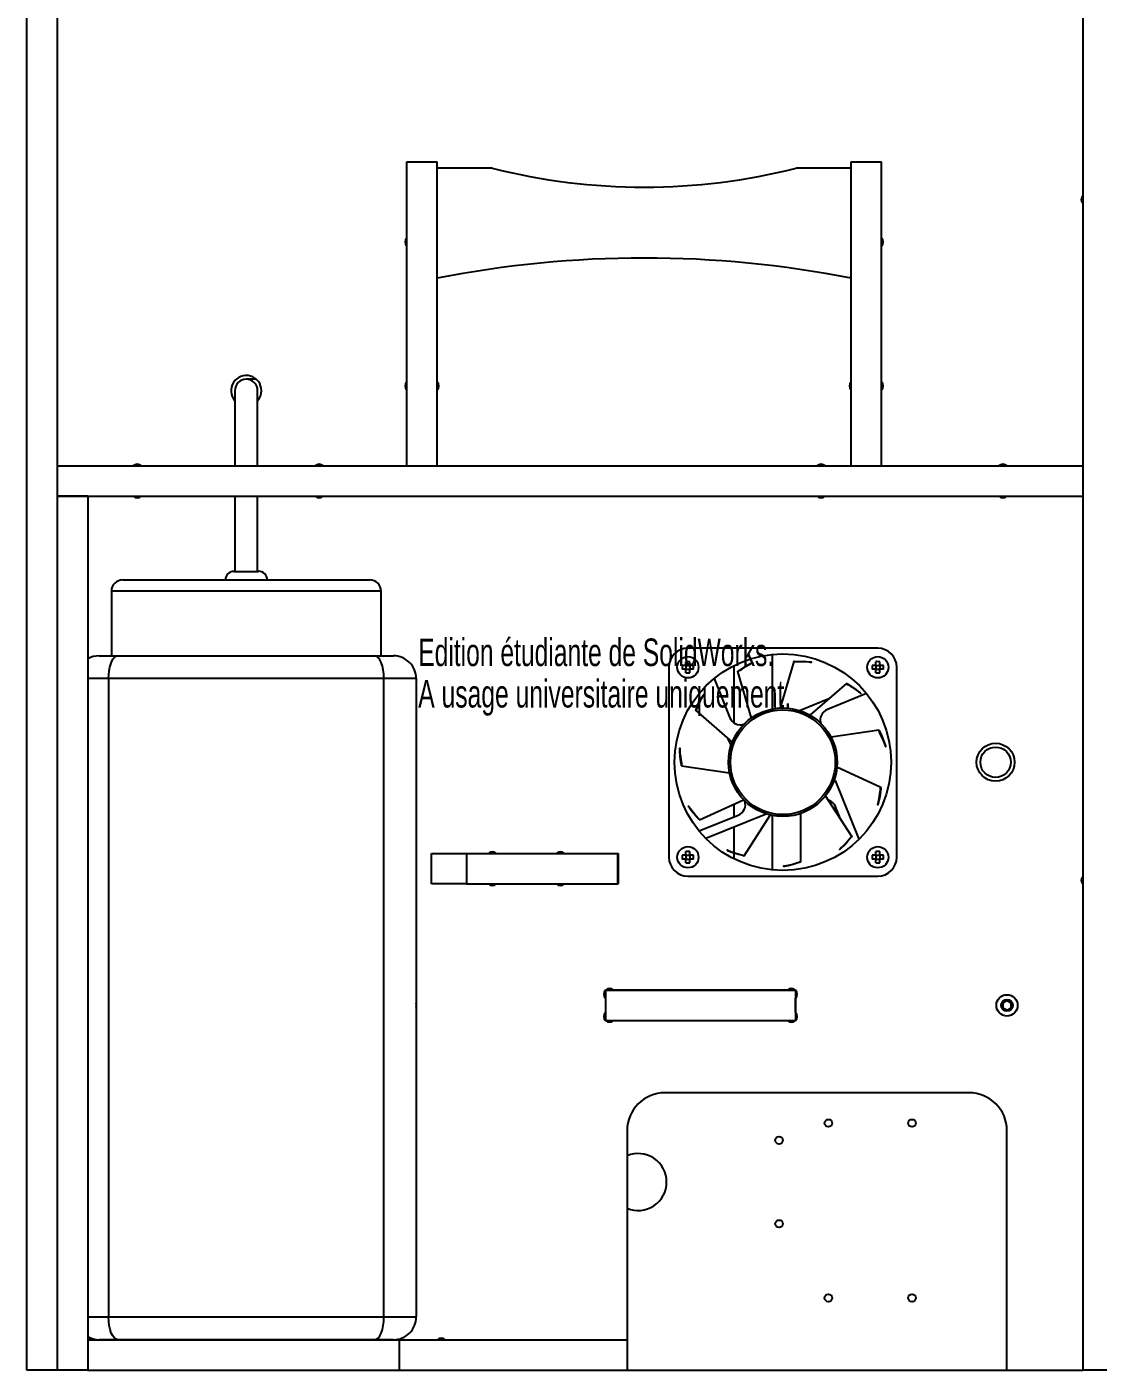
# Model space of a CAD drawing. Extents: x -52 to 206, y -86 to 245.
# Drawn here: x -51.5 to 89.5, y -86.1 to 90.7 of the extents above; entities that cross this region are included whole.
import ezdxf
from ezdxf.enums import TextEntityAlignment as Align

# ---------------------------------------------------------------- set-up
doc = ezdxf.new("R2010")
doc.units = 0
doc.linetypes.add('SLD-CONTINUE', pattern=[0])
doc.layers.get('0').update_dxf_attribs({"linetype": 'CONTINUOUS'})

msp = doc.modelspace()

# ---------------------------------------------------------------- linework, layer by layer
at = {"color": 7, "linetype": 'SLD-CONTINUE'}
for p, q in [((87.49, 228.92), (87.49, -86.11)), ((-51.51, -86.11), (-51.51, 115.81)), ((-47.51, 114.15), (-47.51, -86.11)), ((-1.51, 72.89), (2.49, 72.89)), ((-1.51, 32.89), (-1.51, 72.89)), ((2.49, 32.89), (2.49, 72.89)), ((56.99, 72.89), (60.99, 72.89)), ((56.99, 32.89), (56.99, 72.89)), ((60.99, 32.89), (60.99, 72.89)), ((9.74, 72.08), (2.49, 72.08)), ((56.99, 72.08), (49.74, 72.08)), ((-21.32, 44.29), (-22.64, 44.29)), ((-24.14, 42.79), (-24.14, 32.89)), ((-21.14, 32.89), (-21.14, 42.79)), ((-47.51, 32.89), (-47.51, 28.89)), ((-47.51, 32.89), (87.49, 32.89)), ((87.49, 32.89), (87.49, 28.89)), ((-47.51, 28.89), (-47.51, -86.11)), ((-43.51, 28.89), (-47.51, 28.89)), ((-47.51, 28.89), (87.49, 28.89)), ((-43.51, 28.89), (-43.51, -86.11)), ((-24.14, 28.89), (-24.14, 19.01)), ((-21.14, 19.01), (-21.14, 28.89)), ((-38.89, 17.89), (-32.02, 17.89)), ((-32.02, 17.89), (-6.39, 17.89)), ((-24.26, 19.01), (-21.01, 19.01)), ((-40.39, 16.39), (-40.39, 7.89)), ((-4.89, 7.89), (-4.89, 16.39)), ((60.49, 8.89), (35.49, 8.89)), ((-42.01, 7.89), (-39.52, 7.89)), ((-39.52, 7.89), (-5.76, 7.89)), ((-5.76, 7.89), (-3.26, 7.89)), ((35.24, 6.64), (35.24, 7.12)), ((35.74, 6.64), (35.74, 7.12)), ((46.59, 8.07), (46.59, 0.9)), ((46.64, 0.91), (46.64, 8.07)), ((49.42, 7.14), (47.62, 1.03)), ((60.24, 6.64), (60.24, 7.12)), ((60.74, 6.64), (60.74, 7.12)), ((32.99, 6.39), (32.99, -18.61)), ((35.24, 6.64), (34.75, 6.64)), ((35.24, 6.14), (34.75, 6.14)), ((35.24, 6.64), (35.74, 6.64)), ((35.24, 6.64), (35.24, 6.14)), ((35.24, 5.65), (35.24, 6.14)), ((35.24, 6.14), (35.74, 6.14)), ((36.23, 6.64), (35.74, 6.64)), ((35.74, 6.64), (35.74, 6.14)), ((36.23, 6.14), (35.74, 6.14)), ((35.74, 5.65), (35.74, 6.14)), ((41.59, -0.94), (41.59, 6.62)), ((42.03, 5.81), (43.82, -0.3)), ((60.24, 6.64), (59.75, 6.64)), ((60.24, 6.14), (59.75, 6.14)), ((60.24, 6.64), (60.74, 6.64)), ((60.24, 6.64), (60.24, 6.14)), ((60.24, 5.65), (60.24, 6.14)), ((60.24, 6.14), (60.74, 6.14)), ((61.23, 6.64), (60.74, 6.64)), ((60.74, 6.64), (60.74, 6.14)), ((61.23, 6.14), (60.74, 6.14)), ((60.74, 5.65), (60.74, 6.14)), ((62.99, -18.61), (62.99, 6.39)), ((-4.51, 4.89), (-40.76, 4.89)), ((-40.76, 4.89), (-40.76, -79.11)), ((-4.51, -79.11), (-4.51, 4.89)), ((-0.26, 4.89), (-4.51, 4.89)), ((-0.26, 4.89), (-0.26, -79.11)), ((38.95, 4.9), (41.03, -0.25)), ((56.36, 4.26), (51.54, 0.09)), ((50.4, 0.79), (54.06, 2.27)), ((59.01, 2.92), (53.85, 0.84)), ((36.53, 0.69), (41.34, -3.48)), ((41.08, -3.7), (40.8, -3.01)), ((60.64, -1.91), (54.33, -2.82)), ((34.66, -6.58), (40.97, -7.49)), ((60.9, -9.42), (55.11, -6.77)), ((54.89, -8.53), (58.01, -16.24)), ((57.07, -15.88), (53.62, -10.52)), ((37.03, -13.71), (42.83, -11.06)), ((41.59, -13.28), (41.59, -11.63)), ((55.58, -13.57), (54.94, -11.98)), ((36.97, -15.15), (42.12, -13.07)), ((45.58, -13.02), (37.86, -16.14)), ((42.88, -18.43), (46.32, -13.07)), ((46.59, -13.13), (46.59, -20.3)), ((46.64, -20.3), (46.64, -13.14)), ((50.35, -19.24), (50.35, -12.86)), ((41.59, -18.04), (41.59, -14.63)), ((1.74, -22.11), (1.74, -18.11)), ((1.74, -18.11), (6.36, -18.11)), ((6.36, -18.11), (6.36, -22.11)), ((6.36, -18.11), (26.27, -18.11)), ((26.27, -22.11), (26.27, -18.11)), ((26.27, -18.11), (26.34, -18.11)), ((26.34, -22.11), (26.34, -18.11)), ((35.24, -18.36), (34.75, -18.36)), ((35.24, -18.86), (34.75, -18.86)), ((35.24, -18.36), (35.24, -17.88)), ((35.24, -18.36), (35.74, -18.36)), ((35.24, -18.36), (35.24, -18.86)), ((35.24, -19.35), (35.24, -18.86)), ((35.24, -18.86), (35.74, -18.86)), ((35.74, -18.36), (35.74, -17.88)), ((36.23, -18.36), (35.74, -18.36)), ((35.74, -18.36), (35.74, -18.86)), ((36.23, -18.86), (35.74, -18.86)), ((35.74, -19.35), (35.74, -18.86)), ((41.59, -18.85), (41.59, -18.06)), ((60.24, -18.36), (59.75, -18.36)), ((60.24, -18.86), (59.75, -18.86)), ((60.24, -18.36), (60.24, -17.88)), ((60.24, -18.36), (60.74, -18.36)), ((60.24, -18.36), (60.24, -18.86)), ((60.24, -19.35), (60.24, -18.86)), ((60.24, -18.86), (60.74, -18.86)), ((60.74, -18.36), (60.74, -17.88)), ((61.23, -18.36), (60.74, -18.36)), ((60.74, -18.36), (60.74, -18.86)), ((61.23, -18.86), (60.74, -18.86)), ((60.74, -19.35), (60.74, -18.86)), ((35.49, -21.11), (60.49, -21.11)), ((6.36, -22.11), (1.74, -22.11)), ((6.36, -22.11), (26.27, -22.11)), ((26.34, -22.11), (26.27, -22.11)), ((24.65, -36.11), (24.65, -40.11)), ((24.65, -36.11), (49.65, -36.11)), ((48.59, -36.11), (25.71, -36.11)), ((49.65, -36.11), (49.65, -40.11)), ((24.65, -37.18), (24.65, -39.05)), ((49.65, -39.05), (49.65, -37.18)), ((77.49, -37.48), (76.94, -37.8)), ((76.94, -37.8), (76.94, -38.43)), ((76.94, -38.43), (77.49, -38.75)), ((78.04, -37.8), (77.49, -37.48)), ((77.49, -38.75), (78.04, -38.43)), ((78.04, -38.43), (78.04, -37.8)), ((24.65, -40.11), (49.65, -40.11)), ((25.71, -40.11), (48.59, -40.11)), ((72.49, -49.61), (32.49, -49.61)), ((27.49, -54.61), (27.49, -82.11)), ((77.49, -86.11), (77.49, -54.61)), ((-40.76, -79.11), (-4.51, -79.11)), ((-4.51, -79.11), (-0.26, -79.11)), ((-43.51, -82.11), (-43.51, -86.11)), ((-43.51, -82.11), (-2.51, -82.11)), ((-42.45, -82.11), (-42.49, -82.08)), ((-39.52, -82.11), (-42.01, -82.11)), ((-5.76, -82.11), (-39.52, -82.11)), ((-3.26, -82.11), (-5.76, -82.11)), ((-2.51, -82.11), (-2.51, -86.11)), ((-2.51, -82.11), (27.49, -82.11)), ((27.49, -82.11), (27.49, -86.11)), ((-47.51, -86.11), (-51.51, -86.11)), ((-43.51, -86.11), (-47.51, -86.11)), ((-43.51, -86.11), (-2.51, -86.11)), ((-2.51, -86.11), (27.49, -86.11)), ((27.49, -86.11), (77.49, -86.11)), ((77.49, -86.11), (87.49, -86.11)), ((91.49, -86.11), (87.49, -86.11))]:
    msp.add_line(p, q, dxfattribs=at)
at = {"color": 8, "linetype": 'SLD-CONTINUE'}
for p, q in [((-32.88, 16.39), (-40.39, 16.39)), ((-4.89, 16.39), (-32.88, 16.39)), ((-40.76, 4.89), (-43.51, 4.89)), ((-43.51, -79.11), (-40.76, -79.11))]:
    msp.add_line(p, q, dxfattribs=at)
at = {"color": 7, "linetype": 'SLD-CONTINUE'}
for points in [[(-40.76, 4.89), (-40.74, 5.41), (-40.69, 5.91), (-40.6, 6.39), (-40.47, 6.81), (-40.32, 7.18), (-40.14, 7.48), (-39.95, 7.7), (-39.74, 7.84), (-39.52, 7.89)], [(-4.51, 4.89), (-4.54, 5.47), (-4.61, 6.03), (-4.72, 6.55), (-4.88, 7.01), (-5.07, 7.38), (-5.28, 7.66), (-5.51, 7.83), (-5.76, 7.89)], [(35.74, 7.12), (35.38, 7.13), (35.24, 7.12)], [(49.42, 7.14), (49.42, 7.14), (49.42, 7.14), (49.43, 7.14), (49.46, 7.15), (49.56, 7.15), (49.96, 7.15), (50.66, 7.16), (51.4, 7.1), (51.58, 7.08), (51.68, 7.07), (51.73, 7.06), (51.73, 7.06), (51.74, 7.06), (51.74, 7.06), (51.74, 7.06), (51.74, 7.06), (51.74, 7.06), (51.74, 7.06), (51.74, 7.06), (51.71, 7.06), (51.6, 7.07), (51.12, 7.11), (50.65, 7.13), (50.2, 7.12), (50, 7.11), (49.78, 7.11), (49.62, 7.12), (49.48, 7.13), (49.44, 7.13), (49.43, 7.14), (49.42, 7.14)], [(60.74, 7.12), (60.38, 7.13), (60.24, 7.12)], [(34.75, 6.64), (34.74, 6.27), (34.75, 6.14)], [(35.24, 5.65), (35.6, 5.64), (35.74, 5.65)], [(36.23, 6.14), (36.23, 6.5), (36.23, 6.64)], [(42.03, 5.81), (42.03, 5.81), (42.03, 5.81), (42.04, 5.82), (42.05, 5.84), (42.14, 5.89), (42.47, 6.11), (43.06, 6.5), (43.71, 6.85), (43.88, 6.93), (43.97, 6.97), (44.01, 6.99), (44.02, 6.99), (44.02, 6.99), (44.02, 6.99), (44.02, 6.99), (44.02, 6.99), (44.03, 6.99), (44.02, 6.99), (44.02, 6.99), (44, 6.98), (43.89, 6.93), (43.47, 6.71), (43.06, 6.47), (42.69, 6.21), (42.53, 6.1), (42.34, 5.98), (42.21, 5.9), (42.08, 5.83), (42.05, 5.82), (42.03, 5.81), (42.03, 5.81)], [(59.75, 6.64), (59.74, 6.27), (59.75, 6.14)], [(60.24, 5.65), (60.6, 5.64), (60.74, 5.65)], [(61.23, 6.14), (61.23, 6.5), (61.23, 6.64)], [(56.36, 4.26), (56.36, 4.26), (56.36, 4.26), (56.37, 4.26), (56.39, 4.25), (56.48, 4.19), (56.82, 3.98), (57.41, 3.61), (58, 3.16), (58.15, 3.04), (58.22, 2.98), (58.26, 2.94), (58.26, 2.94), (58.26, 2.94), (58.27, 2.94), (58.27, 2.94), (58.27, 2.94), (58.27, 2.93), (58.27, 2.94), (58.26, 2.94), (58.24, 2.95), (58.15, 3.03), (57.77, 3.32), (57.39, 3.59), (57, 3.82), (56.83, 3.93), (56.65, 4.04), (56.52, 4.13), (56.4, 4.22), (56.38, 4.24), (56.36, 4.25), (56.36, 4.26)], [(36.53, 0.69), (36.52, 0.7), (36.53, 0.7), (36.53, 0.71), (36.54, 0.73), (36.57, 0.82), (36.73, 1.19), (37.02, 1.83), (37.38, 2.48), (37.48, 2.64), (37.53, 2.72), (37.56, 2.76), (37.56, 2.76), (37.56, 2.77), (37.57, 2.77), (37.57, 2.77), (37.57, 2.77), (37.57, 2.77), (37.57, 2.77), (37.56, 2.77), (37.55, 2.75), (37.49, 2.65), (37.25, 2.23), (37.04, 1.81), (36.87, 1.39), (36.79, 1.21), (36.7, 1.01), (36.63, 0.87), (36.56, 0.74), (36.54, 0.71), (36.53, 0.7), (36.53, 0.69)], [(60.64, -1.91), (60.64, -1.91), (60.64, -1.92), (60.65, -1.92), (60.66, -1.94), (60.7, -2.03), (60.88, -2.39), (61.17, -3.03), (61.43, -3.73), (61.48, -3.91), (61.51, -4), (61.52, -4.05), (61.53, -4.05), (61.53, -4.06), (61.53, -4.06), (61.53, -4.06), (61.53, -4.06), (61.53, -4.06), (61.53, -4.06), (61.53, -4.05), (61.52, -4.03), (61.48, -3.92), (61.32, -3.47), (61.14, -3.03), (60.94, -2.63), (60.86, -2.45), (60.77, -2.25), (60.7, -2.1), (60.65, -1.97), (60.64, -1.94), (60.64, -1.92), (60.64, -1.91)], [(34.66, -6.58), (34.66, -6.58), (34.66, -6.58), (34.66, -6.57), (34.65, -6.55), (34.63, -6.45), (34.57, -6.05), (34.47, -5.36), (34.42, -4.62), (34.42, -4.43), (34.41, -4.34), (34.42, -4.29), (34.42, -4.28), (34.42, -4.28), (34.42, -4.27), (34.42, -4.27), (34.42, -4.27), (34.42, -4.27), (34.42, -4.27), (34.42, -4.28), (34.42, -4.3), (34.42, -4.42), (34.45, -4.9), (34.5, -5.37), (34.57, -5.81), (34.61, -6.01), (34.64, -6.22), (34.66, -6.38), (34.67, -6.52), (34.67, -6.56), (34.67, -6.58), (34.66, -6.58)], [(60.9, -9.42), (60.9, -9.42), (60.9, -9.42), (60.9, -9.43), (60.9, -9.46), (60.89, -9.56), (60.84, -9.95), (60.74, -10.65), (60.58, -11.37), (60.53, -11.55), (60.51, -11.65), (60.49, -11.69), (60.49, -11.7), (60.49, -11.7), (60.49, -11.7), (60.49, -11.71), (60.49, -11.71), (60.49, -11.71), (60.49, -11.71), (60.49, -11.7), (60.5, -11.68), (60.53, -11.56), (60.64, -11.1), (60.72, -10.63), (60.77, -10.18), (60.79, -9.99), (60.83, -9.77), (60.85, -9.61), (60.88, -9.48), (60.89, -9.44), (60.9, -9.43), (60.9, -9.42)], [(37.03, -13.71), (37.03, -13.71), (37.03, -13.71), (37.02, -13.7), (37, -13.69), (36.93, -13.61), (36.67, -13.32), (36.21, -12.79), (35.77, -12.19), (35.66, -12.04), (35.61, -11.96), (35.58, -11.91), (35.58, -11.91), (35.58, -11.91), (35.57, -11.9), (35.57, -11.9), (35.57, -11.9), (35.57, -11.9), (35.57, -11.9), (35.58, -11.91), (35.59, -11.93), (35.66, -12.02), (35.94, -12.41), (36.23, -12.78), (36.54, -13.11), (36.67, -13.26), (36.81, -13.42), (36.92, -13.55), (37, -13.66), (37.02, -13.69), (37.03, -13.7), (37.03, -13.71)], [(57.06, -15.88), (57.07, -15.88), (57.06, -15.88), (57.06, -15.89), (57.05, -15.91), (56.98, -15.99), (56.73, -16.29), (56.27, -16.83), (55.74, -17.35), (55.6, -17.47), (55.53, -17.54), (55.49, -17.57), (55.49, -17.57), (55.48, -17.58), (55.48, -17.58), (55.48, -17.58), (55.48, -17.58), (55.48, -17.58), (55.48, -17.58), (55.48, -17.57), (55.5, -17.56), (55.59, -17.48), (55.93, -17.14), (56.25, -16.8), (56.54, -16.45), (56.67, -16.3), (56.81, -16.13), (56.92, -16.02), (57.02, -15.91), (57.05, -15.89), (57.06, -15.88), (57.06, -15.88)], [(34.75, -18.36), (34.74, -18.73), (34.75, -18.86)], [(35.74, -17.88), (35.38, -17.87), (35.24, -17.88)], [(35.24, -19.35), (35.6, -19.36), (35.74, -19.35)], [(36.23, -18.86), (36.23, -18.5), (36.23, -18.36)], [(42.88, -18.43), (42.88, -18.43), (42.87, -18.43), (42.86, -18.43), (42.84, -18.42), (42.74, -18.4), (42.36, -18.29), (41.68, -18.1), (40.99, -17.84), (40.82, -17.76), (40.73, -17.72), (40.69, -17.7), (40.68, -17.7), (40.68, -17.7), (40.67, -17.7), (40.67, -17.69), (40.67, -17.69), (40.67, -17.69), (40.67, -17.69), (40.68, -17.7), (40.7, -17.71), (40.81, -17.75), (41.26, -17.93), (41.7, -18.07), (42.14, -18.19), (42.33, -18.24), (42.54, -18.3), (42.69, -18.35), (42.82, -18.4), (42.86, -18.42), (42.87, -18.42), (42.88, -18.43)], [(50.35, -19.24), (50.35, -19.24), (50.34, -19.24), (50.33, -19.24), (50.31, -19.25), (50.22, -19.28), (49.84, -19.4), (49.16, -19.6), (48.44, -19.76), (48.25, -19.79), (48.16, -19.8), (48.11, -19.81), (48.1, -19.81), (48.1, -19.81), (48.1, -19.81), (48.1, -19.81), (48.09, -19.81), (48.09, -19.81), (48.1, -19.81), (48.1, -19.81), (48.12, -19.8), (48.24, -19.78), (48.71, -19.69), (49.17, -19.57), (49.6, -19.43), (49.78, -19.37), (49.99, -19.31), (50.15, -19.27), (50.29, -19.24), (50.32, -19.24), (50.34, -19.24), (50.35, -19.24)], [(59.75, -18.36), (59.74, -18.73), (59.75, -18.86)], [(60.74, -17.88), (60.38, -17.87), (60.24, -17.88)], [(60.24, -19.35), (60.6, -19.36), (60.74, -19.35)], [(61.23, -18.86), (61.23, -18.5), (61.23, -18.36)], [(-0.26, -38.36), (-0.24, -38.11), (-0.26, -37.87)], [(-39.52, -82.11), (-39.76, -82.06), (-40, -81.89), (-40.21, -81.61), (-40.4, -81.24), (-40.55, -80.78), (-40.67, -80.26), (-40.74, -79.7), (-40.76, -79.11)], [(-5.76, -82.11), (-5.51, -82.06), (-5.28, -81.89), (-5.07, -81.61), (-4.88, -81.24), (-4.72, -80.78), (-4.61, -80.26), (-4.54, -79.7), (-4.51, -79.11)], [(-43.11, -81.91), (-43.27, -81.95), (-43.51, -82.11)]]:
    msp.add_lwpolyline(points, dxfattribs=at)
for centre, radius in [((47.99, -6.11), 14.25), ((35.49, 6.39), 1.4), ((60.49, 6.39), 1.4), ((47.99, -6.11), 7.15), ((47.99, -6.11), 6.9), ((75.99, -6.11), 2.5), ((75.99, -6.11), 2), ((35.49, -18.61), 1.4), ((60.49, -18.61), 1.4), ((77.49, -38.11), 1.4), ((77.49, -38.11), 0.775), ((53.99, -53.61), 0.5), ((64.99, -53.61), 0.5), ((47.49, -55.86), 0.5), ((47.49, -66.86), 0.5), ((53.99, -76.61), 0.5), ((64.99, -76.61), 0.5)]:
    msp.add_circle(centre, radius, dxfattribs=at)
for centre, radius, start, end in [((29.74, 150.83), 81.25, 255.75, 284.25), ((88.02, 67.92), 0.75, 135, 225), ((-0.98, 62.35), 0.75, 135, 225), ((60.46, 62.35), 0.75, 315, 45), ((29.74, -81.17), 141.41, 78.8892, 101.1108), ((-22.64, 42.79), 2, 0, 221.4096), ((-22.64, 42.79), 1.5, 0, 180), ((-22.64, 42.79), 2, 318.5904, 0), ((-0.98, 43.42), 0.75, 135, 225), ((1.96, 43.42), 0.75, 315, 45), ((57.52, 43.42), 0.75, 135, 225), ((60.46, 43.42), 0.75, 315, 45), ((-36.98, 32.35), 0.75, 45, 135), ((-13.04, 32.35), 0.75, 45, 135), ((53.02, 32.35), 0.75, 45, 135), ((76.96, 32.35), 0.75, 45, 135), ((-36.98, 29.42), 0.75, 225, 315), ((-13.04, 29.42), 0.75, 225, 315), ((53.02, 29.42), 0.75, 225, 315), ((76.96, 29.42), 0.75, 225, 315), ((-38.89, 16.39), 1.5, 90, 180), ((-24.26, 17.89), 1.12, 90, 180), ((-21.01, 17.89), 1.13, 0, 90), ((-6.39, 16.39), 1.5, 0, 90), ((35.49, 6.39), 2.5, 90, 180), ((60.49, 6.39), 2.5, 0, 90), ((-42.01, 4.89), 3, 89.9998, 120.0001), ((-3.26, 4.89), 3, 359.9999, 90.0001), ((49.84, 2.18), 1.5, 280.9821, 292), ((54.41, -0.55), 1.5, 112, 197.3341), ((42.42, 0.31), 1.5, 202, 287.3341), ((39.69, -4.27), 1.5, 10.9821, 22), ((41.56, -11.68), 1.5, 292, 17.3341), ((53.55, -12.54), 1.5, 22, 72.4016), ((46.14, -14.41), 1.5, 100.9821, 112), ((9.77, -18.65), 0.75, 45, 135), ((18.71, -18.65), 0.75, 45, 135), ((35.49, -18.61), 2.5, 180, 270), ((60.49, -18.61), 2.5, 270, 0), ((88.02, -21.65), 0.75, 135, 225), ((9.77, -21.58), 0.75, 225, 315), ((18.71, -21.58), 0.75, 225, 315), ((25.18, -36.65), 0.75, 45, 225), ((49.12, -36.65), 0.75, 315, 135), ((25.18, -39.58), 0.75, 135, 315), ((49.12, -39.58), 0.75, 225, 45), ((32.49, -54.61), 5, 90, 180), ((72.49, -54.61), 5, 0, 90), ((28.94, -61.36), 3.75, 0, 112.8499), ((28.94, -61.36), 3.75, 247.1501, 0), ((-3.26, -79.11), 3, 269.9999, 360), ((-42.01, -79.11), 3, 240.0006, 270), ((3.02, -82.65), 0.75, 45, 135)]:
    msp.add_arc(centre, radius, start, end, dxfattribs=at)

# ---------------------------------------------------------------- texts
at = {"color": 7, "linetype": 'CONTINUOUS'}
for s, width, p in [('Edition étudiante de SolidWorks.', 0.667188, (0, 5.45)), ('A usage universitaire uniquement.', 0.668182, (0, 0))]:
    msp.add_text(s, height=3.633, dxfattribs=dict(at, width=width)).set_placement(p, align=Align.BOTTOM_LEFT)

doc.saveas('drawing.dxf')
